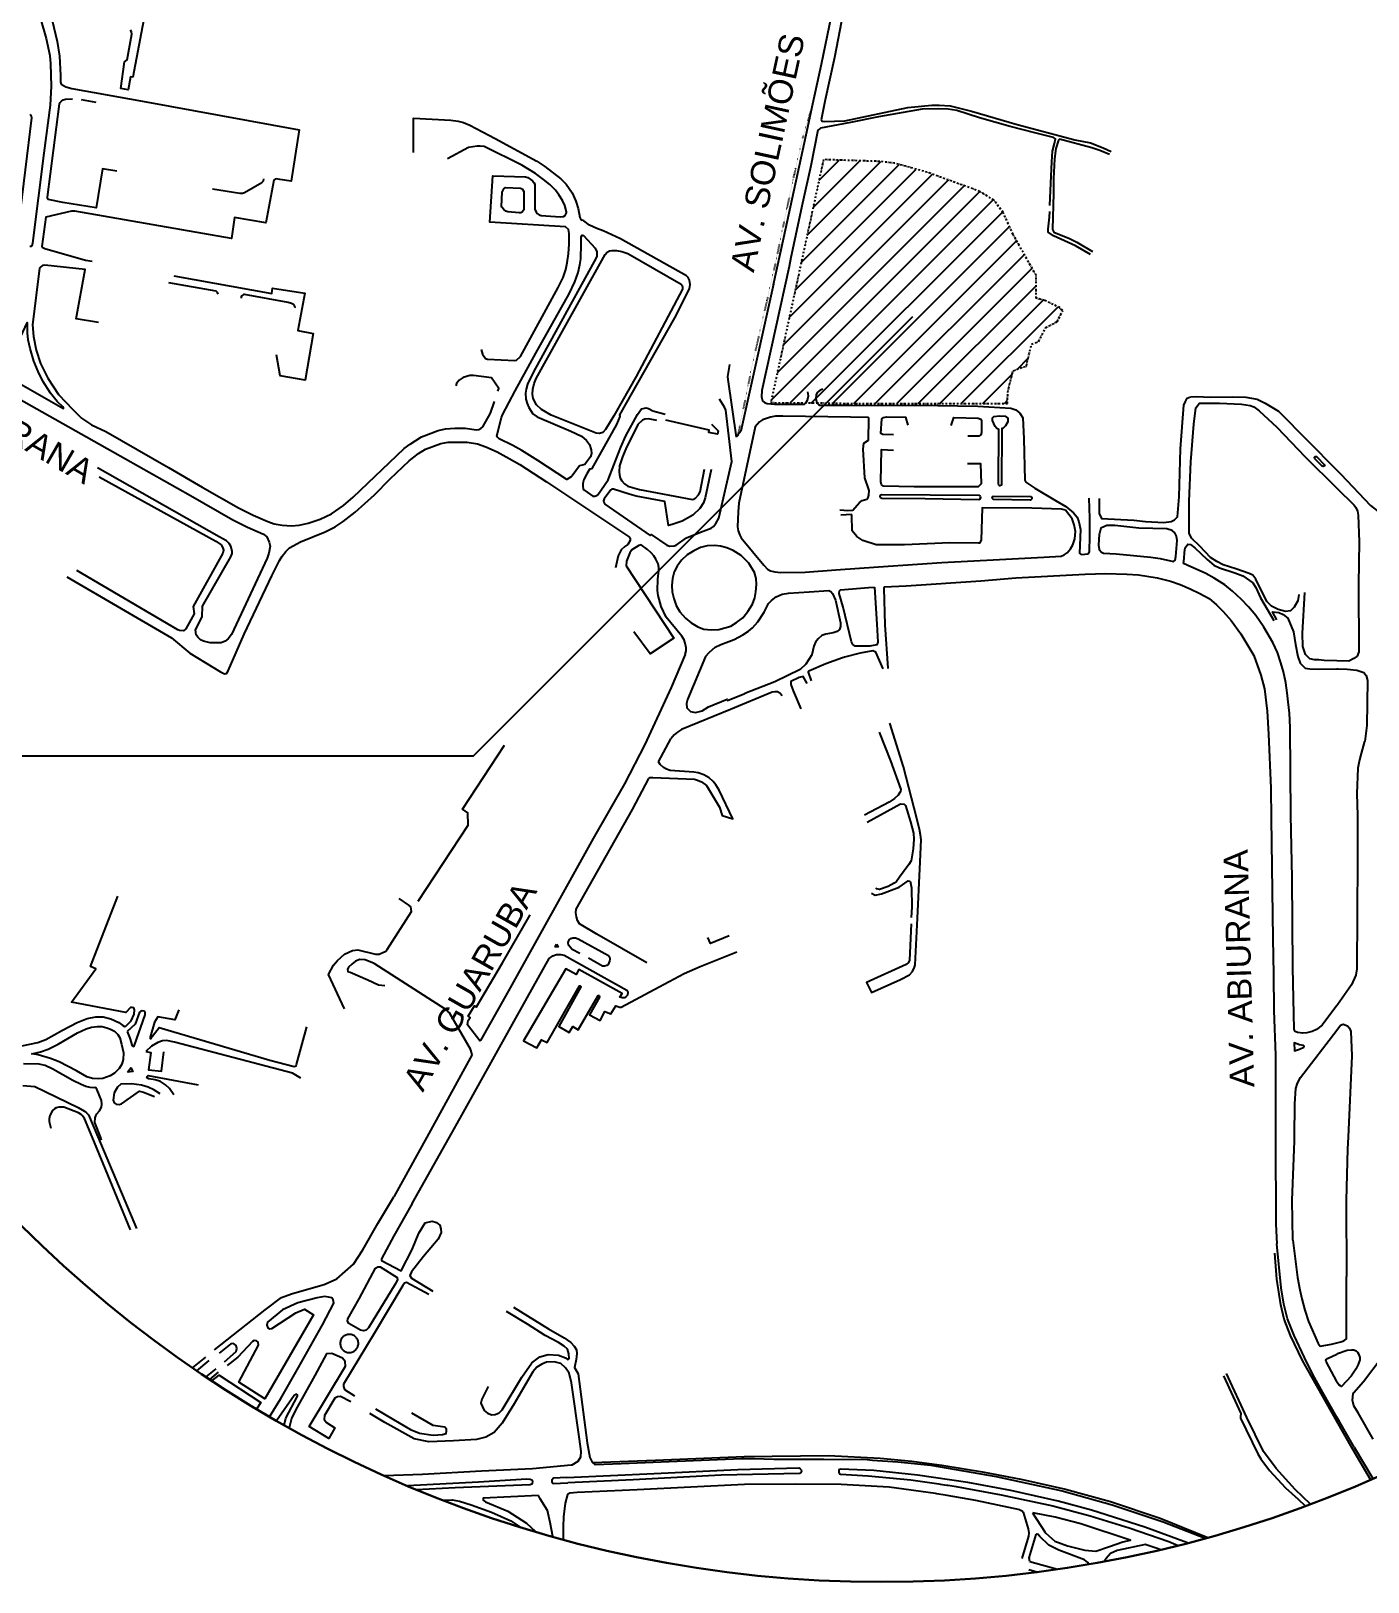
# Model space of a CAD drawing. Header units: inches. Extents: x 1286 to 7442, y -84 to 3420.
# Drawn here: x 5743 to 6841, y 1420 to 2695 of the extents above; entities that cross this region are included whole.
import ezdxf

# ---------------------------------------------------------------- set-up
doc = ezdxf.new("R2010")
doc.units = ezdxf.units.IN
doc.header["$LTSCALE"] = 3
doc.header["$MEASUREMENT"] = 0
doc.linetypes.add('DASHDOT', pattern=[1, 0.5, -0.25, 0, -0.25])
doc.linetypes.add('DOT', pattern=[0.25, 0, -0.25])
for name, color, linetype in [('ARQ_HATCH', 8, 'Continuous'), ('ARQ_INDICAÇÃO', 133, 'Continuous'), ('ARQ_LIMITE', 6, 'DASHDOT'), ('ARQ_TEXTO', 133, 'Continuous')]:
    doc.layers.add(name, color=color, linetype=linetype)
doc.styles.add('1-500', font='arial.ttf', dxfattribs={"height": 1})

msp = doc.modelspace()

# ---------------------------------------------------------------- hatches: boundary and pattern name
at = {"layer": 'ARQ_HATCH'}
h = msp.add_hatch(dxfattribs=at)
h.set_pattern_fill('ANSI31', color=3, scale=100)
h.paths.add_polyline_path([(6565.017, 2437.232), (6570.874, 2439.431), (6576.502, 2450.798), (6586.213, 2455.853), (6590.704, 2464.992), (6588.021, 2466.465), (6588.441, 2467.237), (6575.563, 2473.26), (6568.844, 2474.982), (6568.74, 2493.855), (6549.795, 2527.519), (6541.762, 2545.546), (6534.013, 2555.694), (6522.533, 2562.78), (6499.656, 2571.147), (6476.594, 2579.449), (6452.407, 2586), (6440.331, 2587.43), (6394.087, 2588.947), (6350.8, 2389.204), (6388.565, 2389.071), (6419.898, 2388.408), (6545.334, 2388.43), (6545.444, 2397.66), (6549.847, 2415.323), (6560.764, 2419.316)])

# ---------------------------------------------------------------- linework, layer by layer
at = {"color": 8, "linetype": 'Continuous'}
for p, q in [((5784.103, 2638.401), (5796.279, 2636.113)), ((6390.532, 2387.251), (6416.612, 2387.171)), ((6768.078, 2382.273), (6815.866, 2333.843)), ((5897.527, 2278.977), (5797.627, 2335.516)), ((5798.907, 2328.348), (5894.695, 2275.297)), ((6605.79, 2264.449), (6611.71, 2264.881)), ((5772.331, 2245.916), (5858.343, 2196.001)), ((5863.415, 2202.497), (5780.475, 2251.148)), ((6297.127, 2180.473), (6282.265, 2145.23)), ((6411.263, 2179.919), (6410.866, 2179.835)), ((6411.263, 2179.919), (6410.866, 2179.835)), ((6258.377, 2094.062), (6268.713, 2112.894)), ((6105.337, 1853.55), (6068.028, 1785.674)), ((5824.662, 1709.425), (5793.211, 1785.686)), ((5797.758, 1785.686), (5829.51, 1710.513)), ((5800.887, 1783.153), (5799.938, 1785.686)), ((6068.028, 1785.674), (6040.969, 1736.446)), ((6056.201, 1730.91), (6086.728, 1785.673)), ((6830.228, 1530.899), (6845.374, 1504.931)), ((6206.362, 1516.405), (6227.93, 1517.419)), ((6495.633, 1490.995), (6487.125, 1492.427)), ((6488.873, 1500.532), (6489.97, 1500.373)), ((6489.97, 1500.373), (6495.301, 1499.602)), ((6495.355, 1499.594), (6496.504, 1499.428)), ((6160.024, 1491.159), (6114.541, 1488.898)), ((6565.833, 1476.803), (6565.801, 1476.809)), ((6565.801, 1476.809), (6576.02, 1461.211)), ((6569.484, 1428.131), (6562.665, 1430.057))]:
    msp.add_line(p, q, dxfattribs=at)
at = {"color": 8, "linetype": 'DOT'}
msp.add_line((6322.947, 2361.395), (6322.243, 2360.703), dxfattribs=at)
at = {"color": 8, "linetype": 'Continuous'}
for points in [[(6385.416, 2634.855), (6392.443, 2667.483), (6407.323, 2739.115), (6420.491, 2797.579), (6426.427, 2821.771), (6430.617, 2835.481), (6432.596, 2840.379)], [(6441.124, 2836.987), (6437.702, 2829.214), (6432.807, 2814.417), (6428.665, 2796.008), (6422.479, 2768.64), (6415.144, 2737.224), (6410.102, 2709.802), (6403.083, 2672.891), (6395.531, 2638.123), (6392.139, 2621.627)], [(5721.353, 2774.932), (5743.767, 2726.673), (5745.911, 2721.057), (5755.383, 2688.593), (5758.279, 2674.401), (5758.967, 2667.617), (5759.319, 2649.217), (5758.503, 2633.681), (5753.527, 2594.241), (5744.199, 2520.145), (5743.431, 2517.761), (5742.935, 2517.441), (5741.799, 2517.473)], [(5841.399, 2734.977), (5826.487, 2656.657), (5824.551, 2656.849), (5822.727, 2646.241), (5816.775, 2647.345), (5819.719, 2669.185), (5822.007, 2670.961), (5825.687, 2692.081), (5825.383, 2693.937), (5824.679, 2695.425)], [(5760.183, 2703.137), (5764.294, 2685.953), (5766.278, 2673.841), (5767.094, 2658.065), (5767.062, 2652.465), (5767.686, 2651.025), (5771.574, 2648.785), (5776.31, 2647.409), (5834.598, 2637.105), (5963.366, 2613.553), (5956.614, 2571.249), (5947.318, 2572.721), (5944.502, 2573.121), (5943.43, 2572.785), (5942.342, 2571.921), (5935.798, 2536.849), (5910.166, 2541.233), (5907.59, 2524.097), (5778.918, 2546.465), (5776.15, 2546.529), (5754.95, 2541.505), (5751.782, 2517.521), (5752.118, 2516.945), (5754.23, 2515.825), (5787.686, 2506.401), (5793.206, 2505.537)], [(5813.463, 2579.457), (5801.671, 2581.297), (5796.343, 2549.281), (5768.983, 2553.793), (5757.111, 2556.209), (5756.487, 2557.009), (5756.311, 2558.161), (5766.391, 2634.737), (5766.967, 2635.953), (5767.959, 2637.057), (5769.367, 2637.985), (5771.255, 2638.561), (5776.98, 2639.009)], [(5733.127, 2537.857), (5743.527, 2623.265), (5743.383, 2624.241), (5742.151, 2626.065)], [(6352.964, 2486.179), (6361.371, 2524.924), (6379.899, 2609.243), (6385.416, 2634.855)], [(6580.121, 2551.106), (6580.811, 2569.547), (6581.579, 2587.147), (6582.235, 2595.771), (6583.931, 2602.283), (6584.635, 2605.979), (6583.035, 2607.131), (6567.835, 2611.019), (6547.387, 2616.251), (6522.283, 2623.323), (6503.579, 2629.339), (6496.379, 2630.267), (6488.443, 2630.747), (6475.227, 2630.331), (6439.147, 2624.107), (6416.315, 2619.435), (6391.659, 2614.907), (6390.939, 2614.235)], [(6392.139, 2621.627), (6392.651, 2620.459), (6394.571, 2620.267), (6411.611, 2620.875), (6463.259, 2631.675), (6483.147, 2633.755), (6489.067, 2633.803), (6498.059, 2633.131), (6515.595, 2628.779), (6553.211, 2617.739), (6600.523, 2605.323), (6613.403, 2602.619), (6623.867, 2598.667), (6630.54, 2595.663)], [(6057.052, 2594.744), (6057.159, 2622.929), (6087.799, 2621.265), (6093.847, 2620.449), (6098.247, 2619.361), (6103.543, 2617.345), (6124.343, 2606.289), (6158.471, 2587.585), (6165.191, 2583.329), (6178.183, 2573.089), (6182.503, 2568.641), (6187.447, 2561.569), (6190.455, 2554.721), (6192.519, 2548.897), (6193.799, 2541.473), (6194.599, 2539.633), (6195.911, 2539.041)], [(6390.939, 2614.235), (6389.339, 2613.051), (6383.563, 2583.771), (6376.891, 2553.035), (6367.371, 2508.444), (6365.78, 2501.027)], [(6629.003, 2593.035), (6621.067, 2596.475), (6614.507, 2598.731), (6588.011, 2605.707), (6587.051, 2604.923), (6584.955, 2598.027), (6583.803, 2589.563), (6582.971, 2573.131), (6583.019, 2561.355), (6582.283, 2531.403), (6583.291, 2529.371), (6596.155, 2524.091), (6602.299, 2521.211), (6615.003, 2513.291)], [(6112.807, 2432.929), (6113.767, 2428.945), (6116.327, 2425.425), (6117.863, 2424.865), (6140.503, 2423.713), (6141.847, 2424.065), (6145.063, 2427.137), (6176.087, 2483.777), (6180.087, 2492.177), (6182.311, 2498.513), (6183.527, 2504.113), (6184.599, 2511.441), (6185.207, 2519.457), (6185.015, 2528.081), (6184.455, 2531.569), (6182.087, 2533.585), (6119.943, 2537.617), (6122.455, 2575.697), (6149.127, 2574.833), (6151.127, 2574.193), (6154.935, 2571.537), (6156.135, 2570.257), (6156.759, 2568.785), (6156.807, 2548.273), (6157.879, 2545.681), (6158.871, 2544.561), (6160.439, 2543.505), (6162.167, 2543.137), (6177.575, 2541.889), (6180.487, 2542.225), (6181.847, 2542.913), (6182.887, 2545.089), (6182.903, 2546.097), (6181.399, 2551.217), (6179.703, 2555.281), (6176.519, 2560.113), (6173.735, 2563.921), (6169.191, 2568.625), (6164.103, 2572.705), (6157.431, 2577.441), (6146.215, 2584.369), (6115.351, 2599.777), (6112.071, 2600.129), (6109.447, 2599.985), (6102.391, 2598.785), (6085.003, 2589.691)], [(5891.991, 2565.009), (5914.583, 2561.361), (5916.535, 2561.409), (5918.343, 2561.825), (5932.455, 2570.033), (5933.799, 2571.425), (5934.263, 2573.121)], [(6129.572, 2550.442), (6130.054, 2562.264), (6131.382, 2564.808), (6132.694, 2566.136), (6145.11, 2565.544), (6146.438, 2564.84), (6147.766, 2562.616), (6147.974, 2560.68), (6147.958, 2547.784), (6146.518, 2545.752), (6145.382, 2545.144), (6143.926, 2545.112), (6134.806, 2546.024), (6133.062, 2546.696), (6131.526, 2547.816), (6129.654, 2549.928), (6129.572, 2550.442)], [(6202.135, 2334.849), (6203.879, 2335.185), (6224.263, 2371.361), (6227.063, 2377.937), (6226.663, 2379.313), (6271.975, 2458.785), (6283.911, 2482.721), (6284.471, 2486.433), (6283.895, 2489.985), (6282.871, 2492.161), (6281.431, 2493.441), (6227.367, 2523.921), (6213.095, 2530.497), (6207.879, 2532.353), (6201.751, 2535.105), (6197.063, 2538.561), (6195.911, 2539.041)], [(6613.483, 2510.923), (6601.195, 2518.187), (6583.179, 2526.411), (6578.699, 2529.371), (6578.587, 2531.659), (6579.771, 2541.771), (6579.942, 2546.327)], [(6197.911, 2338.449), (6193.559, 2337.345), (6187.655, 2329.137), (6186.663, 2328.129), (6183.044, 2326.051), (6159.396, 2341.715), (6146.324, 2349.859), (6138.852, 2354.019), (6127.476, 2359.523), (6126.135, 2360.929), (6125.735, 2362.001), (6129.543, 2377.025), (6130.375, 2379.249), (6140.695, 2398.945), (6157.671, 2429.969), (6185.159, 2478.721), (6189.703, 2488.561), (6192.359, 2496.097), (6193.991, 2502.353), (6194.743, 2507.505), (6195.079, 2519.809), (6194.839, 2525.425)], [(6194.839, 2525.425), (6195.719, 2526.785), (6196.999, 2526.545), (6206.343, 2516.241), (6207.831, 2513.265), (6207.879, 2509.681), (6207.287, 2508.161), (6155.671, 2414.497), (6150.887, 2404.401), (6149.639, 2400.417), (6149.303, 2396.961), (6149.479, 2391.969), (6150.567, 2388.609), (6151.911, 2385.105), (6155.143, 2380.017), (6158.887, 2377.473), (6186.583, 2365.761), (6195.271, 2361.649), (6199.463, 2358.177), (6201.719, 2354.785), (6203.271, 2350.401), (6203.415, 2347.345), (6202.503, 2344.737), (6200.179, 2341.261), (6197.911, 2338.449)], [(6158.103, 2409.009), (6214.727, 2510.881), (6216.231, 2512.993), (6218.167, 2513.937), (6220.455, 2514.273), (6224.087, 2514.209), (6228.503, 2513.473), (6233.383, 2511.665), (6277.143, 2486.497), (6277.879, 2485.521), (6278.231, 2483.985), (6278.135, 2482.593), (6240.167, 2410.705), (6221.719, 2378.321), (6214.951, 2367.025), (6212.855, 2364.593), (6210.135, 2363.841), (6207.303, 2364.241), (6170.343, 2378.817), (6162.359, 2383.553), (6158.183, 2387.473), (6155.431, 2392.641), (6154.903, 2396.097), (6155.239, 2400.321), (6156.359, 2405.025), (6158.103, 2409.009)], [(5798.471, 2455.089), (5780.087, 2458.017), (5787.287, 2498.609), (5754.279, 2502.305), (5752.439, 2501.793), (5750.887, 2500.913), (5749.831, 2499.857), (5744.103, 2453.185), (5744.935, 2443.441), (5747.207, 2432.257), (5750.807, 2421.409), (5756.583, 2409.345), (5765.527, 2395.841), (5777.127, 2383.489), (5781.636, 2379.123), (5784.468, 2376.499), (5792.484, 2370.995), (5804.292, 2365.491), (5855.86, 2336.003), (5883.412, 2319.747), (5913.38, 2302.723), (5925.46, 2296.643), (5937.428, 2291.411), (5942.724, 2289.667), (5949.172, 2288.387), (5957.044, 2287.987), (5963.124, 2288.547), (5970.692, 2290.035), (5980.404, 2293.347), (5989.668, 2297.811), (5999.556, 2304.803), (6007.588, 2311.507), (6049.492, 2351.395), (6054.372, 2355.075), (6063.764, 2361.043), (6077.444, 2366.419), (6083.556, 2367.699), (6091.204, 2368.339), (6099.716, 2368.275), (6108.948, 2366.883), (6110.967, 2367.105), (6112.887, 2368.225), (6114.023, 2369.361), (6120.343, 2380.657), (6123.707, 2390.177)], [(6365.78, 2501.027), (6343.348, 2399.187), (6342.996, 2393.891), (6343.956, 2390.723), (6345.508, 2389.443), (6347.716, 2388.547), (6353.94, 2387.923), (6378.404, 2387.891)], [(5896.551, 2478.481), (5896.023, 2479.825), (5894.919, 2480.705), (5856.239, 2487.619)], [(5860.299, 2493.448), (5940.775, 2478.977), (5941.438, 2483.363), (5967.895, 2479.073), (5962.064, 2448.618), (5974.647, 2446.129), (5968.039, 2407.809), (5947.687, 2411.297), (5944.519, 2428.609)], [(6352.963, 2486.492), (6326.134, 2365.642), (6323.689, 2362.674)], [(5959.699, 2467.009), (5959.831, 2467.793), (5959.479, 2468.673), (5958.695, 2469.921), (5956.935, 2470.753), (5954.247, 2471.473), (5918.327, 2478.193), (5917.399, 2477.969), (5916.183, 2477.009), (5915.623, 2476.065), (5915.543, 2475.105)], [(5769.124, 2384.675), (5769.463, 2384.497), (5769.607, 2384.977), (5769.111, 2385.761), (5764.359, 2390.033), (5758.775, 2396.977), (5752.599, 2406.849), (5748.775, 2414.785), (5745.191, 2423.265), (5742.119, 2433.745), (5740.679, 2440.801), (5739.975, 2446.577), (5740.103, 2454.849), (5739.767, 2455.137), (5739.399, 2454.881), (5734.167, 2443.441), (5729.218, 2436.274), (5723.583, 2431.411), (5715.495, 2427.137), (5705.943, 2423.713), (5704.711, 2422.449), (5704.743, 2421.793), (5705.556, 2420.963), (5769.124, 2384.675)], [(6126.519, 2398.609), (6127.271, 2400.945), (6121.143, 2409.633), (6106.615, 2411.505), (6103.367, 2411.393), (6097.991, 2409.857), (6094.599, 2407.665), (6092.615, 2404.881), (6092.007, 2402.993)], [(6316.775, 2420.561), (6315.271, 2410.625), (6315.367, 2408.145), (6322.243, 2360.703)], [(5721.908, 2398.771), (5809.748, 2349.011), (5873.812, 2312.835), (5908.756, 2292.963), (5920.644, 2286.899), (5933.876, 2280.979), (5936.567, 2278.849), (5938.663, 2274.465), (5939.335, 2271.281), (5938.311, 2265.569), (5936.935, 2261.441), (5907.735, 2198.577), (5904.983, 2195.009), (5902.471, 2193.201), (5899.223, 2191.793), (5889.991, 2191.921), (5884.503, 2193.105), (5882.247, 2194.321), (5879.847, 2196.449), (5878.583, 2198.289), (5878.023, 2202.401), (5883.415, 2213.217), (5883.911, 2221.825), (5907.079, 2262.609), (5908.135, 2265.329), (5908.247, 2266.993), (5907.767, 2269.361), (5907.095, 2271.313), (5905.847, 2273.537), (5903.479, 2275.665), (5897.527, 2278.977)], [(6378.404, 2387.891), (6379.579, 2389.163), (6380.875, 2391.163), (6381.627, 2394.939), (6381.147, 2398.011)], [(6393.419, 2400.299), (6391.259, 2399.403), (6388.923, 2397.659), (6388.107, 2395.499), (6387.739, 2392.619), (6388.411, 2390.107), (6390.532, 2387.251)], [(6202.135, 2334.849), (6199.623, 2330.801), (6197.207, 2326.065), (6196.311, 2322.753), (6196.247, 2320.673), (6196.487, 2318.497), (6197.22, 2317.459), (6204.468, 2312.451), (6206.119, 2312.353), (6207.735, 2312.769), (6208.599, 2313.345), (6217.191, 2325.857), (6221.799, 2337.745), (6227.602, 2352.595), (6231.735, 2361.921), (6241.207, 2379.393), (6244.647, 2384.033), (6248.247, 2384.833), (6250.247, 2384.529), (6253.719, 2382.353), (6264.055, 2379.841)], [(6301.863, 2334.257), (6296.935, 2311.089), (6295.607, 2306.737), (6292.471, 2302.113), (6286.839, 2296.849), (6277.959, 2291.905), (6269.623, 2289.041), (6266.695, 2288.225), (6263.735, 2307.969), (6240.151, 2312.481), (6234.407, 2313.889), (6221.607, 2318.097), (6220.199, 2318.017), (6219.431, 2317.585), (6213.895, 2310.129), (6213.319, 2308.577), (6213.479, 2307.329), (6214.276, 2305.731), (6251.732, 2279.971), (6252.468, 2280.883), (6265.412, 2272.195), (6267.844, 2271.219), (6271.476, 2271.443), (6272.9, 2272.115), (6281.508, 2277.987), (6293.076, 2282.835), (6301.652, 2285.955), (6303.732, 2287.507), (6305.716, 2289.827), (6308.004, 2294.387), (6318.644, 2340.787), (6313.735, 2382.897), (6312.679, 2385.505), (6308.695, 2392.161)], [(6416.317, 2387.172), (6488.027, 2386.875), (6520.987, 2386.251), (6548.091, 2384.747), (6552.107, 2383.227), (6555.307, 2380.571), (6557.787, 2376.859), (6558.811, 2359.355), (6559.643, 2325.595), (6560.379, 2323.755), (6567.614, 2318.993), (6584.59, 2308.897), (6593.326, 2303.825), (6599.614, 2298.625), (6602.382, 2295.073), (6603.838, 2291.185), (6605.214, 2285.041), (6604.526, 2265.553), (6605.79, 2264.449)], [(6620.462, 2310.481), (6620.526, 2298.097), (6622.51, 2293.953), (6648.972, 2292.647), (6658.57, 2291.63), (6673.63, 2290.705), (6679.662, 2291.601), (6682.542, 2292.929), (6684.846, 2295.425), (6686.35, 2311.809), (6687.502, 2351.377), (6690.222, 2387.057), (6691.438, 2390.273), (6692.942, 2392.785), (6695.664, 2394.014)], [(6784.526, 2231.441), (6783.87, 2226.337), (6780.958, 2221.121), (6777.918, 2218.225), (6773.694, 2217.617), (6767.63, 2219.153), (6762.286, 2221.953), (6758.27, 2225.665), (6749.198, 2244.161), (6746.814, 2247.425), (6743.918, 2248.913), (6732.766, 2252.545), (6722.606, 2255.825), (6717.23, 2258.593), (6712.046, 2261.809), (6703.214, 2271.361), (6696.51, 2277.953), (6694.638, 2281.905), (6694.638, 2282.545), (6694.43, 2308.225), (6695.87, 2340.689), (6698.414, 2371.553), (6700.142, 2385.057), (6702.738, 2388.404)], [(6695.831, 2394.054), (6700.174, 2394.289), (6712.462, 2393.665), (6730.398, 2393.921), (6741.006, 2393.841), (6750.334, 2392.049), (6756.958, 2388.881), (6768.078, 2382.273)], [(6702.738, 2388.404), (6703.07, 2388.833), (6719.486, 2388.849), (6737.518, 2387.937), (6744.782, 2386.881), (6747.55, 2385.649), (6751.966, 2382.577), (6766.67, 2368.993), (6789.758, 2344.769), (6815.865, 2318.993)], [(6257.239, 2374.529), (6250.407, 2375.905), (6247.239, 2375.745), (6245.319, 2374.801), (6241.459, 2371.182), (6231.571, 2351.147), (6228.807, 2344.673), (6226.471, 2337.153), (6226.103, 2332.449), (6226.327, 2329.953), (6227.079, 2327.249), (6228.247, 2325.041), (6230.439, 2322.561), (6233.335, 2320.529), (6242.871, 2317.921), (6286.455, 2309.569), (6287.783, 2309.873), (6288.935, 2310.769), (6291.367, 2313.553), (6292.743, 2315.889), (6296.295, 2334.641)], [(6302.023, 2371.521), (6307.655, 2366.081), (6307.031, 2363.265), (6299.783, 2364.737), (6300.199, 2366.689), (6264.599, 2374.721)], [(6416.18, 2377.155), (6360.692, 2378.195), (6354.772, 2378.003), (6350.644, 2377.283), (6343.828, 2374.995), (6341.524, 2373.379), (6337.812, 2369.347), (6324.388, 2306.675), (6324.02, 2299.443), (6323.345, 2287.266), (6323.857, 2283.97), (6325.201, 2280.306), (6326.529, 2278.082), (6344.961, 2255.73), (6348.097, 2252.45), (6350.529, 2251.058), (6354.017, 2250.178), (6358.993, 2249.73), (6379.057, 2249.778), (6404.337, 2251.794)], [(6407.403, 2301.019), (6414.011, 2300.443), (6418.267, 2300.923), (6423.771, 2307.195), (6425.755, 2308.683), (6429.803, 2309.963), (6430.683, 2311.291), (6431.291, 2313.131), (6431.643, 2316.971), (6428.171, 2327.435), (6426.667, 2350.923), (6427.323, 2355.771), (6431.163, 2358.491), (6431.339, 2376.155), (6430.747, 2376.907), (6416.18, 2377.155)], [(6451.563, 2362.651), (6442.827, 2362.939), (6441.291, 2363.947), (6441.931, 2375.771), (6443.515, 2377.035), (6446.075, 2377.451), (6461.499, 2377.179), (6463.262, 2370.789)], [(6498.882, 2370.32), (6501.115, 2377.035), (6521.291, 2376.315), (6523.435, 2375.659), (6523.899, 2374.203), (6523.979, 2364.651), (6523.307, 2362.715), (6521.739, 2361.691), (6512.727, 2361.554)], [(6535.179, 2369.627), (6532.891, 2374.427), (6532.827, 2376.811), (6534.027, 2377.803), (6538.603, 2378.283), (6543.323, 2378.011), (6545.435, 2376.331), (6545.595, 2373.483), (6543.755, 2370.283), (6541.403, 2368.091), (6540.555, 2367.899), (6540.267, 2321.451), (6539.019, 2320.923), (6538.235, 2321.307), (6537.835, 2322.523), (6538.107, 2367.131), (6536.619, 2367.931), (6535.179, 2369.627)], [(6323.69, 2362.361), (6323.533, 2362.17), (6323.288, 2361.873), (6322.947, 2361.395)], [(5858.343, 2196.001), (5873.511, 2183.249), (5898.487, 2167.985), (5901.879, 2166.305), (5903.655, 2166.705), (5904.919, 2168.817), (5918.071, 2199.057), (5940.903, 2247.009), (5947.031, 2259.505), (5949.271, 2263.105), (5952.199, 2266.849), (5955.303, 2269.777), (5964.356, 2274.931), (5984.692, 2283.123), (5992.916, 2287.011), (5999.268, 2291.411), (6009.38, 2299.155), (6025.108, 2313.395), (6038.068, 2326.563), (6053.572, 2341.347), (6061.236, 2347.427), (6067.156, 2350.947), (6079.556, 2355.747), (6085.54, 2356.643), (6092.292, 2356.819), (6101.396, 2356.627), (6109.828, 2355.267), (6116.628, 2352.787), (6125.844, 2348.755), (6135.86, 2343.363), (6144.5, 2338.371), (6166.436, 2324.099), (6234.564, 2278.627), (6235.239, 2277.761), (6235.335, 2275.937), (6233.223, 2272.609), (6230.823, 2270.993), (6227.799, 2268.129), (6225.431, 2263.185), (6223.063, 2253.537)], [(6512.427, 2339.291), (6523.019, 2339.115), (6523.611, 2322.491), (6521.211, 2320.011), (6468.699, 2319.963), (6443.515, 2320.555), (6441.627, 2321.595), (6441.195, 2324.059), (6441.835, 2350.571), (6451.627, 2350.203)], [(6797.851, 2343.093), (6797.595, 2344.341), (6798.011, 2344.981), (6799.211, 2344.869), (6805.899, 2337.909), (6805.723, 2337.237), (6804.779, 2336.837), (6803.851, 2337.077), (6797.851, 2343.093)], [(6815.866, 2333.843), (6819.262, 2330.401), (6843.614, 2304.545), (6849.933, 2299.697)], [(6441.979, 2310.331), (6440.971, 2310.843), (6440.715, 2312.315), (6441.067, 2313.355), (6441.611, 2313.659), (6521.803, 2313.131), (6522.747, 2312.251), (6523.067, 2311.099), (6522.283, 2309.499), (6521.659, 2309.339), (6477.595, 2310.283), (6441.979, 2310.331)], [(6533.403, 2309.627), (6532.763, 2310.779), (6533.099, 2312.203), (6533.419, 2312.395), (6564.171, 2312.187), (6565.211, 2311.307), (6565.275, 2310.267), (6564.715, 2309.531), (6563.915, 2309.195), (6533.403, 2309.627)], [(6611.71, 2264.881), (6612.558, 2266.785), (6612.974, 2279.345), (6612.942, 2294.305), (6612.478, 2310.833)], [(6815.865, 2318.993), (6830.046, 2304.993), (6831.454, 2302.961), (6832.798, 2299.905), (6833.454, 2296.689), (6834.158, 2274.737), (6833.63, 2240.145), (6833.95, 2184.401), (6832.557, 2180.832)], [(6592.901, 2300.826), (6589.723, 2301.531), (6565.131, 2302.363), (6524.38, 2302.689), (6523.499, 2276.235), (6522.219, 2273.771), (6521.323, 2273.675), (6497.963, 2274.027), (6460.651, 2272.411), (6437.275, 2272.363), (6426.379, 2275.819), (6421.435, 2279.243), (6417.595, 2283.963), (6417.483, 2296.411), (6417.179, 2297.195), (6408.379, 2296.859)], [(6589.326, 2263.089), (6591.822, 2264.241), (6594.318, 2265.889), (6597.054, 2268.929), (6599.022, 2272.385), (6600.67, 2277.281), (6601.182, 2283.361), (6599.982, 2288.881), (6598.27, 2293.617), (6592.901, 2300.826)], [(6681.566, 2258.753), (6683.054, 2259.841), (6683.534, 2262.849), (6684.715, 2275.795), (6684.254, 2279.361), (6682.798, 2282.129), (6680.478, 2284.257), (6676.302, 2285.569), (6653.193, 2286.101), (6633.47, 2288.353), (6626.974, 2288.129), (6621.95, 2285.937), (6620.763, 2281.706), (6620.528, 2280.982), (6619.998, 2272.129), (6620.718, 2268.449), (6622.542, 2266.385), (6624.286, 2265.617)], [(5894.695, 2275.297), (5899.111, 2272.321), (5900.647, 2269.937), (5901.031, 2267.953), (5900.423, 2265.633), (5876.119, 2221.649), (5877.015, 2215.569), (5870.215, 2203.201), (5868.055, 2201.681), (5864.935, 2201.857), (5863.415, 2202.497)], [(6280.324, 2182.12), (6281.108, 2185.203), (6281.156, 2187.635), (6280.372, 2191.507), (6279.476, 2194.355), (6277.748, 2197.251), (6264.932, 2213.011), (6260.724, 2221.571), (6258.244, 2230.803), (6257.748, 2234.931), (6258.084, 2244.083), (6258.9, 2251.187), (6258.804, 2253.731), (6258.196, 2256.611), (6256.388, 2260.483), (6254.58, 2263.299), (6252.34, 2265.843), (6249.364, 2268.515), (6244.308, 2272.419), (6242.327, 2271.777), (6236.647, 2268.273), (6234.871, 2265.857), (6232.311, 2258.817), (6232.039, 2255.025), (6271.015, 2195.681), (6251.607, 2182.801), (6238.295, 2200.721)], [(6338.858, 2244.646), (6337.316, 2249.587), (6332.74, 2257.347), (6326.472, 2263.464), (6319.857, 2267.647), (6314.58, 2269.795), (6309.492, 2271.283), (6304.852, 2271.859), (6298.58, 2271.491), (6292.916, 2270.051), (6287.492, 2267.539), (6282.132, 2264.115), (6277.492, 2259.811), (6273.812, 2254.835), (6271.444, 2250.051), (6270.052, 2244.675), (6269.54, 2238.947), (6269.732, 2233.699), (6270.964, 2228.147), (6273.14, 2222.483), (6276.132, 2217.363), (6280.724, 2212.035), (6285.316, 2208.115), (6290.948, 2204.835), (6295.876, 2203.139), (6301.796, 2202.387), (6307.956, 2202.787), (6317.891, 2205.6), (6322.677, 2208.402), (6327.845, 2212.434), (6331.988, 2217.443), (6335.732, 2223.459), (6337.684, 2228.883), (6338.516, 2233.779), (6339.028, 2239.667), (6338.858, 2244.646)], [(6689.918, 2256.881), (6690.334, 2261.121), (6690.67, 2265.921), (6691.39, 2269.841), (6693.374, 2272.881), (6695.598, 2272.625), (6699.214, 2269.857), (6709.438, 2260.177), (6714.878, 2255.649), (6719.55, 2253.441), (6732.19, 2249.281), (6738.654, 2246.753), (6746.75, 2241.169), (6749.342, 2237.377), (6753.15, 2228.865), (6764.19, 2210.081)], [(6404.337, 2251.794), (6439.294, 2254.241), (6491.182, 2257.729), (6538.766, 2260.241), (6575.086, 2262.113), (6589.326, 2263.089)], [(6624.286, 2265.617), (6634.51, 2265.089), (6663.07, 2262.273), (6670.83, 2261.041), (6681.566, 2258.753)], [(6815.844, 1893.679), (6803.709, 1877.473), (6799.149, 1873.905), (6795.677, 1872.433), (6791.181, 1871.185), (6788.045, 1871.073), (6783.453, 1871.681), (6781.725, 1872.513), (6780.941, 1874.049), (6779.613, 1924.977), (6779.101, 1998.593), (6778.189, 2050.097), (6777.421, 2122.177), (6776.878, 2133.921), (6775.95, 2143.249), (6775.006, 2150.657), (6773.854, 2158.881), (6772.142, 2168.001), (6769.902, 2175.361), (6767.166, 2183.841), (6763.294, 2192.097), (6755.934, 2204.593), (6749.358, 2214.145), (6743.342, 2221.345), (6737.374, 2227.681), (6730.174, 2234.305), (6723.95, 2239.393), (6715.118, 2245.057), (6708.334, 2248.881), (6692.846, 2255.553), (6689.918, 2256.881)], [(6443.863, 2237.913), (6462.03, 2238.721), (6523.47, 2242.849), (6552.19, 2245.105), (6609.118, 2248.145), (6625.982, 2248.657), (6643.198, 2248.257), (6653.022, 2247.761), (6668.158, 2245.281), (6679.134, 2242.449), (6687.166, 2239.617), (6695.23, 2236.225), (6703.278, 2232.369), (6710.99, 2228.113), (6717.086, 2223.137), (6722.558, 2217.601), (6729.07, 2210.161), (6737.086, 2199.137), (6747.582, 2181.377), (6753.358, 2165.313), (6756.446, 2154.065), (6758.622, 2135.521), (6759.741, 2116.689), (6761.677, 2072.449), (6761.789, 2047.121), (6763.341, 1948.753), (6763.869, 1919.617), (6764.077, 1889.617), (6765.485, 1853.025), (6765.572, 1785.801)], [(6297.127, 2180.473), (6300.388, 2184.211), (6305.188, 2188.323), (6309.62, 2190.387), (6320.74, 2194.419), (6327.844, 2198.307), (6332.5, 2201.443), (6335.684, 2204.099), (6340.196, 2208.931), (6345.252, 2217.029), (6348.753, 2224.178), (6351.265, 2226.706), (6355.185, 2229.634), (6360.161, 2231.794), (6365.201, 2232.69), (6382.369, 2233.794)], [(6382.369, 2233.794), (6398.35, 2234.753), (6400.11, 2234.049), (6401.374, 2232.449), (6403.966, 2226.881), (6407.918, 2208.241), (6407.998, 2205.153), (6407.15, 2202.657), (6405.31, 2201.137), (6402.152, 2199.942), (6396.014, 2198.945), (6392.702, 2197.811), (6389.582, 2195.153), (6387.39, 2192.401), (6386.03, 2189.137), (6384.558, 2181.905), (6379.598, 2174.369), (6374.846, 2169.953), (6354.206, 2159.889), (6329.534, 2150.114)], [(6418.062, 2190.545), (6417.086, 2192.513), (6410.158, 2221.201), (6406.99, 2232.433), (6407.246, 2234.449), (6408.158, 2235.345), (6431.102, 2237.345), (6435.991, 2237.563)], [(6435.991, 2237.563), (6437.995, 2207.067), (6438.651, 2192.235), (6438.011, 2190.075), (6432.267, 2189.067), (6421.838, 2189.137), (6420.11, 2189.169), (6418.062, 2190.545)], [(6443.863, 2237.913), (6443.611, 2236.859), (6444.411, 2206.555), (6446.952, 2171.043), (6446.971, 2170.779)], [(6815.858, 2177.127), (6805.581, 2177.42), (6800.958, 2177.921), (6797.582, 2177.713), (6793.614, 2178.545), (6790.126, 2182.225), (6788.046, 2188.673), (6787.63, 2199.681), (6789.678, 2233.089)], [(6766.526, 2210.785), (6763.118, 2217.393), (6768.35, 2216.801), (6771.902, 2215.121), (6775.518, 2212.033), (6780.366, 2200.785), (6781.854, 2190.337), (6783.806, 2180.465), (6785.87, 2174.993), (6789.742, 2171.009), (6793.758, 2170.417), (6800.766, 2170.033), (6815.858, 2170.463)], [(6280.324, 2182.12), (6269.001, 2155.134), (6247.145, 2108.174), (6230.457, 2076.014), (6204.889, 2030.878), (6135.273, 1905.678), (6112.297, 1865.086)], [(6410.866, 2179.835), (6409.723, 2179.595), (6395.931, 2174.427), (6381.963, 2168.459), (6381.371, 2167.755), (6383.899, 2160.587)], [(6443.115, 2170.571), (6437.195, 2184.123), (6434.507, 2185.115), (6424.091, 2183.307), (6411.263, 2179.919)], [(6832.557, 2180.832), (6829.902, 2178.801), (6825.63, 2176.849), (6815.858, 2177.127)], [(6815.858, 2170.463), (6817.054, 2170.497), (6824.286, 2170.225), (6832.299, 2169.426)], [(6832.299, 2169.426), (6837.95, 2167.377), (6839.982, 2164.897), (6841.214, 2160.737), (6840.541, 2123.761), (6838.797, 2110.833), (6838.352, 2109.957), (6835.917, 2100.881), (6834.445, 2095.713), (6833.149, 2088.785), (6832.269, 2068.097), (6832.733, 2049.841)], [(6380.715, 2158.267), (6377.435, 2164.235), (6374.091, 2163.371), (6367.147, 2159.9), (6367.259, 2157.516), (6369.131, 2152.428), (6375.402, 2137.579)], [(6360.071, 2148.305), (6358.263, 2150.385), (6356.311, 2151.441), (6354.087, 2151.649), (6352.007, 2151.345), (6317.735, 2136.993), (6277.351, 2120.449), (6274.039, 2118.353), (6271.351, 2116.161), (6268.713, 2112.894)], [(6282.265, 2145.23), (6281.543, 2141.825), (6281.799, 2138.449), (6284.823, 2135.281), (6289.015, 2134.433), (6294.343, 2135.873), (6299.671, 2139.249), (6314.839, 2145.441), (6315.175, 2144.401), (6329.534, 2150.114)], [(6439.866, 2118.507), (6449.018, 2094.875), (6457.626, 2071.195), (6457.37, 2069.563), (6455.514, 2066.571), (6452.426, 2063.739), (6448.058, 2060.955), (6427.866, 2050.171)], [(6465.997, 1960.81), (6464.81, 1930.907), (6463.85, 1929.019), (6462.106, 1927.371), (6429.386, 1912.587), (6433.61, 1904.427), (6457.386, 1915.147), (6464.714, 1918.939), (6467.098, 1921.787), (6468.938, 1925.387), (6469.29, 1927.131), (6471.226, 1965.579), (6473.21, 2006.187), (6474.218, 2029.771), (6473.834, 2034.059), (6473.002, 2038.795), (6468.522, 2055.995), (6459.706, 2090.027), (6448.682, 2125.739)], [(6060.935, 1979.489), (6102.071, 2042.081), (6101.703, 2052.001), (6097.495, 2055.169), (6132.087, 2107.617)], [(6250.569, 2080.382), (6251.639, 2081.233), (6253.783, 2081.169), (6287.991, 2079.729), (6290.567, 2078.993), (6293.863, 2077.489), (6298.039, 2074.513), (6308.599, 2056.625), (6310.807, 2049.969), (6319.607, 2047.121), (6308.375, 2070.801), (6305.655, 2075.057), (6303.383, 2077.905), (6300.167, 2080.833), (6295.639, 2083.377), (6291.095, 2085.009), (6287.415, 2085.585), (6268.071, 2086.977), (6265.079, 2088.017), (6262.647, 2089.473), (6259.767, 2091.873), (6258.377, 2094.062)], [(6190.777, 1972.878), (6237.033, 2054.862), (6250.569, 2080.382)], [(6429.978, 2044.459), (6457.402, 2059.435), (6460.314, 2059.291), (6461.562, 2058.219), (6465.546, 2044.811), (6467.93, 2035.339), (6468.362, 2030.395), (6467.802, 2022.587), (6466.074, 2012.731), (6464.314, 2009.515), (6456.49, 1999.147)], [(6832.733, 2049.841), (6832.925, 2013.777), (6832.445, 1924.017), (6831.581, 1918.705), (6827.837, 1910.673), (6824.013, 1905.377), (6816.349, 1894.353), (6815.844, 1893.679)], [(6433.418, 1986.091), (6436.538, 1984.427), (6441.754, 1985.547), (6456.266, 1990.987), (6463.578, 1996.267), (6465.386, 1996.027)], [(6456.49, 1999.147), (6454.042, 1995.755), (6452.218, 1994.267), (6447.226, 1991.643), (6440.026, 1989.179), (6437.818, 1989.643), (6437.162, 1990.267)], [(6465.386, 1996.027), (6466.458, 1990.395), (6466.538, 1974.443), (6466.208, 1966.115)], [(5728.839, 1859.185), (5748.503, 1863.441), (5754.999, 1865.745), (5768.807, 1873.505), (5780.775, 1879.681), (5789.063, 1883.105), (5796.151, 1884.497), (5802.103, 1884.417), (5808.535, 1882.849), (5815.143, 1879.873), (5818.279, 1877.201), (5819.575, 1876.449), (5820.855, 1876.849), (5825.271, 1881.057), (5827.639, 1886.513), (5828.055, 1890.145), (5827.287, 1891.793), (5826.071, 1892.209), (5824.711, 1892.001), (5820.775, 1887.937), (5776.039, 1896.417), (5796.247, 1923.921), (5791.815, 1925.873), (5814.151, 1983.505)], [(6000.567, 1890.977), (5987.447, 1919.265), (5991.415, 1926.897), (5994.679, 1930.721), (6000.535, 1935.905), (6006.935, 1938.961), (6011.335, 1939.457), (6025.911, 1936.017), (6028.935, 1935.937), (6034.359, 1938.353), (6035.607, 1939.793), (6055.447, 1971.105), (6055.031, 1974.721), (6053.271, 1976.321), (6045.271, 1981.729)], [(6112.297, 1865.086), (6111.634, 1864.697), (6101.684, 1877.957), (6101.847, 1879.745), (6102.199, 1881.393), (6103.639, 1883.777), (6102.007, 1884.849), (6107.415, 1893.425), (6108.79, 1892.488), (6108.846, 1892.575), (6108.922, 1892.52), (6130.263, 1928.801), (6146.839, 1957.281), (6152.983, 1968.225)], [(6248.967, 1928.913), (6207.959, 1952.241), (6193.511, 1960.961), (6191.895, 1963.681), (6191.063, 1966.721), (6190.615, 1969.889), (6190.777, 1972.878)], [(6316.647, 1951.073), (6301.255, 1944.657), (6298.903, 1949.649)], [(6168.537, 1932.51), (6171.767, 1934.513), (6174.615, 1935.553), (6178.295, 1935.649), (6180.935, 1935.121), (6232.423, 1906.305), (6233.367, 1904.609), (6233.047, 1902.353), (6231.975, 1901.201), (6230.439, 1900.161), (6228.519, 1900.017), (6226.711, 1900.673), (6228.679, 1903.745), (6192.935, 1923.297), (6190.967, 1919.297), (6182.279, 1923.905), (6147.639, 1864.849), (6158.455, 1859.089), (6162.343, 1865.617), (6166.983, 1863.329), (6193.543, 1910.033), (6194.247, 1910.033), (6194.695, 1909.441), (6194.615, 1909.025), (6176.519, 1876.593), (6185.143, 1871.649), (6188.103, 1876.609), (6192.455, 1873.873), (6208.871, 1902.001), (6209.767, 1901.905), (6210.103, 1900.577), (6201.783, 1885.985), (6210.647, 1881.457), (6214.263, 1888.897), (6219.399, 1886.849), (6223.351, 1893.521), (6226.807, 1892.401), (6227.703, 1892.385), (6259.031, 1909.089), (6279.671, 1920.145), (6292.775, 1925.841), (6322.871, 1937.969)], [(6174.674, 1944.048), (6175.922, 1942.064), (6173.602, 1941.936), (6174.674, 1944.048)], [(6193.772, 1936.439), (6187.527, 1939.889), (6184.567, 1943.233), (6184.183, 1945.601), (6184.999, 1947.617), (6186.551, 1948.865), (6188.215, 1949.393), (6190.263, 1949.329), (6192.375, 1948.577)], [(6192.375, 1948.577), (6217.415, 1934.753), (6218.247, 1933.873), (6218.439, 1931.729), (6218.263, 1930.065), (6217.175, 1927.569), (6215.943, 1926.641), (6214.183, 1926.129), (6212.407, 1926.145), (6200.843, 1932.533)], [(6105.337, 1853.55), (6104.151, 1857.777), (6086.871, 1887.761), (6085.239, 1889.217), (6083.783, 1890.337), (6024.919, 1928.369), (6017.399, 1931.345), (6013.047, 1931.585), (6009.415, 1930.145), (6006.391, 1927.857), (6003.703, 1925.201), (6002.887, 1923.233), (6003.127, 1921.569), (6005.271, 1921.137), (6019.591, 1914.977), (6028.503, 1910.865), (6033.639, 1910.081)], [(6086.728, 1785.673), (6096.809, 1803.758), (6150.473, 1900.11), (6168.537, 1932.51)], [(5821.809, 1872.376), (5824.199, 1866.913), (5825.991, 1860.609), (5826.727, 1859.969), (5827.431, 1860.369), (5827.879, 1861.089), (5836.807, 1886.145), (5836.599, 1887.953), (5835.751, 1889.217), (5834.119, 1889.441), (5832.727, 1888.913), (5832.167, 1888.337), (5828.423, 1878.321), (5821.809, 1872.376)], [(5864.455, 1890.289), (5861.159, 1882.001), (5847.063, 1884.417), (5844.471, 1879.921), (5840.887, 1867.777)], [(5808.343, 1874.417), (5811.463, 1872.545), (5814.151, 1870.017), (5815.751, 1867.089), (5817.255, 1862.097), (5818.823, 1854.849), (5818.615, 1849.297), (5817.655, 1845.489), (5815.239, 1841.873), (5811.383, 1838.145), (5807.943, 1836.049), (5802.039, 1833.665), (5798.023, 1833.409), (5793.367, 1833.873), (5788.807, 1835.217), (5780.311, 1840.033), (5765.991, 1847.521), (5758.791, 1850.209), (5748.727, 1853.281), (5743.543, 1853.953), (5750.695, 1855.601), (5757.031, 1857.969), (5765.127, 1861.953), (5781.223, 1871.185), (5788.199, 1874.529), (5792.711, 1875.905), (5797.623, 1876.529), (5801.383, 1876.401), (5805.287, 1875.457), (5808.343, 1874.417)], [(5840.887, 1867.777), (5840.814, 1866.591), (5841.678, 1866.607), (5842.318, 1868.239), (5848.078, 1875.807), (5939.198, 1848.879), (5959.15, 1843.631), (5960.734, 1844.271), (5961.102, 1845.151), (5969.438, 1876.095)], [(6815.828, 1873.443), (6818.989, 1877.633), (6821.069, 1878.529), (6824.621, 1877.089), (6826.157, 1875.041), (6827.277, 1872.433), (6828.093, 1852.481), (6825.181, 1785.639)], [(5964.622, 1833.999), (5957.678, 1838.127), (5860.846, 1863.567), (5854.238, 1864.927), (5851.006, 1864.847), (5847.006, 1863.423), (5841.902, 1860.319), (5837.111, 1856.017)], [(6785.165, 1861.505), (6780.893, 1863.105), (6781.133, 1856.625), (6785.069, 1857.905), (6788.877, 1859.505), (6789.005, 1860.449), (6788.493, 1860.881), (6785.165, 1861.505)], [(6781.176, 1785.712), (6781.437, 1812.849), (6782.093, 1825.521), (6783.565, 1829.841), (6786.093, 1834.481), (6815.828, 1873.443)], [(5837.111, 1856.017), (5841.287, 1855.025), (5839.511, 1841.009), (5850.151, 1839.905), (5851.943, 1855.761)], [(5799.938, 1785.686), (5795.431, 1797.713), (5795.623, 1801.329), (5796.119, 1802.961), (5796.951, 1804.721), (5799.191, 1807.073), (5800.743, 1810.209), (5801.015, 1812.769), (5800.759, 1815.569), (5796.983, 1825.025), (5795.911, 1826.273), (5794.487, 1826.049), (5791.591, 1826.369), (5787.943, 1827.281), (5784.023, 1828.849), (5777.351, 1832.049), (5760.711, 1841.553), (5754.583, 1844.465), (5749.607, 1845.489), (5736.608, 1845.806)], [(5822.134, 1838.945), (5824.854, 1842.593), (5826.694, 1839.457), (5822.134, 1838.945)], [(5860.327, 1820.465), (5856.663, 1825.473), (5853.303, 1828.641), (5849.191, 1831.329), (5845.015, 1832.625), (5839.735, 1833.393), (5838.215, 1834.273), (5838.183, 1835.089), (5839.111, 1836.193), (5880.231, 1828.593)], [(5736.166, 1828.017), (5746.086, 1827.137), (5781.622, 1809.825), (5786.726, 1806.865), (5788.55, 1805.601), (5790.022, 1804.001), (5797.758, 1785.686)], [(5848.919, 1821.025), (5843.703, 1824.545), (5839.143, 1826.641), (5833.623, 1828.289), (5825.575, 1829.313), (5816.583, 1828.993), (5814.071, 1826.641), (5811.287, 1821.953), (5810.407, 1815.921), (5811.255, 1813.761), (5812.951, 1812.689), (5815.383, 1812.465), (5817.255, 1813.073), (5831.943, 1823.361), (5835.335, 1822.593), (5844.231, 1818.929)], [(5793.211, 1785.686), (5786.918, 1800.945), (5784.889, 1803.421), (5783.99, 1804.305), (5781.99, 1805.489), (5769.99, 1810.081), (5765.622, 1810.161), (5763.654, 1809.633), (5762.134, 1808.785), (5760.63, 1807.361), (5758.422, 1803.361), (5757.894, 1800.737), (5757.83, 1798.449), (5759.242, 1792.826)], [(6765.568, 1785.641), (6765.805, 1713.937), (6766.509, 1697.921)], [(6779.597, 1700.833), (6779.293, 1733.841), (6781.165, 1782.273), (6781.195, 1785.642)], [(6825.181, 1785.639), (6824.765, 1776.081), (6823.629, 1733.601), (6823.821, 1671.057)], [(5893.532, 1610.717), (5935.208, 1643.559), (5948.744, 1653.847), (5956.904, 1656.823), (5965.32, 1659.383), (5983.688, 1664.343), (5994.216, 1669.175), (6007.96, 1681.127), (6015.56, 1692.855), (6027.896, 1714.503), (6040.969, 1736.446)], [(6056.201, 1730.91), (6040.936, 1704.487), (6030.824, 1685.671), (6030.856, 1684.103), (6047.096, 1675.655), (6056.136, 1693.143), (6061.592, 1706.647), (6066.776, 1715.095), (6072.488, 1716.631), (6076.04, 1715.367), (6078.744, 1713.319), (6079.72, 1710.343), (6079.848, 1707.143), (6077.4, 1701.831), (6065.4, 1687.415), (6055.528, 1674.919), (6054.216, 1671.751), (6055.528, 1669.783), (6073.064, 1658.871)], [(6815.828, 1555.493), (6804.292, 1575.651), (6796.26, 1590.515), (6789.396, 1604.339), (6780.9, 1622.515), (6775.363, 1636.163), (6772.211, 1648.307), (6770.179, 1661.747), (6766.509, 1697.921)], [(6779.597, 1700.833), (6783.635, 1670.339), (6785.395, 1660.035), (6787.059, 1652.611), (6789.555, 1643.475), (6792.707, 1634.163), (6800.564, 1616.035), (6802.212, 1613.827), (6811.588, 1615.523), (6815.831, 1616.479)], [(6815.827, 1552.197), (6787.673, 1602.089), (6777.721, 1622.537), (6772.601, 1635.929), (6769.961, 1647.833), (6766.633, 1668.873), (6764.825, 1690.105)], [(6003.26, 1636.237), (6012.428, 1652.541), (6025.964, 1677.757), (6027.74, 1679.069), (6029.772, 1678.893), (6043.628, 1670.077), (6043.916, 1668.397), (6042.14, 1664.781), (6020.22, 1628.733), (6018.204, 1627.053), (6016.364, 1626.381), (6013.596, 1626.797), (6003.948, 1632.269), (6003.084, 1634.429), (6003.26, 1636.237)], [(6815.831, 1616.479), (6819.044, 1617.203), (6821.732, 1618.243), (6823.764, 1619.779), (6823.795, 1638.739), (6823.821, 1671.057)], [(6069.704, 1656.167), (6051.56, 1666.103), (6049.848, 1665.527), (6048.312, 1663.543), (6024.872, 1624.071), (5999.608, 1582.631), (5999.576, 1580.583), (6000.52, 1578.071), (6008.808, 1572.839)], [(5938.942, 1555.729), (5948.104, 1570.903), (5962.568, 1596.119), (5982.344, 1631.415), (5991.832, 1649.223), (5991.288, 1651.799), (5990.12, 1653.399), (5987.24, 1654.167), (5984.04, 1654.503), (5977.96, 1653.607), (5962.008, 1649.351), (5949.48, 1643.735), (5937.128, 1633.447), (5936.568, 1630.903), (5937.432, 1628.951), (5939.096, 1627.975), (5940.808, 1628.391), (5960.552, 1641.287), (5967.736, 1644.167), (5975.144, 1639.511), (5934.968, 1570.567), (5913.656, 1584.087), (5929.88, 1614.727), (5929.496, 1616.983), (5928.232, 1618.231), (5926.376, 1618.471), (5924.92, 1617.623), (5912.728, 1604.647), (5904.154, 1597.958)], [(6139.384, 1645.863), (6168.216, 1628.119), (6181.096, 1620.503), (6186.36, 1616.903), (6189.32, 1613.799), (6191, 1610.839), (6191.512, 1607.719), (6190.936, 1602.823), (6189.464, 1596.199), (6192.376, 1591.143), (6199.768, 1534.343), (6201.944, 1522.359), (6204.056, 1518.503), (6206.072, 1516.391), (6206.354, 1516.404)], [(6118.52, 1580.551), (6113.336, 1570.327), (6112.472, 1567.063), (6115.176, 1561.015), (6117.912, 1558.663), (6121.528, 1557.383), (6124.328, 1557.591), (6127.528, 1558.951), (6130.152, 1561.479), (6146.232, 1588.327), (6154.28, 1600.087), (6161.096, 1605.111), (6167.8, 1606.871), (6176.344, 1606.439), (6182.136, 1604.087), (6183.848, 1602.791), (6184.984, 1603.767), (6184.904, 1607.607), (6183.672, 1611.287), (6181, 1613.847), (6176.216, 1616.807), (6165.32, 1622.599), (6150.84, 1631.847), (6133.688, 1642.199)], [(5901.772, 1600.797), (5911.432, 1609.319), (5912.136, 1611.975), (5911.576, 1614.343), (5909.208, 1615.911), (5907.112, 1615.639), (5897.436, 1607.917)], [(6005.592, 1567.959), (5997.288, 1572.503), (5994.664, 1572.087), (5992.44, 1570.935), (5984.04, 1556.775), (5983.752, 1553.543), (5985.736, 1550.999), (5992.664, 1546.695), (5987.544, 1537.815), (5971.384, 1547.799), (6001.352, 1597.351), (6000.92, 1601.159), (5998.904, 1603.799), (5990.088, 1607.703), (5985.816, 1607.543), (5976.008, 1589.655), (5960.28, 1561.223), (5956.824, 1554.391), (5954.961, 1546.601)], [(6815.829, 1584.673), (6807.06, 1601.203), (6806.964, 1602.515), (6808.346, 1603.642), (6815.83, 1607.297)], [(6831.665, 1609.985), (6832.756, 1608.979), (6833.588, 1607.539), (6834.74, 1604.547), (6834.788, 1602.611), (6833.54, 1598.787), (6831.476, 1594.755), (6827.604, 1589.203), (6819.844, 1580.643), (6818.772, 1581.155), (6817.572, 1581.875), (6816.388, 1583.619), (6815.829, 1584.673)], [(6815.83, 1607.297), (6816.519, 1607.633), (6824.503, 1610.433), (6827.879, 1610.833), (6829.783, 1610.689), (6831.665, 1609.985)], [(5875.592, 1595.858), (5886.584, 1604.727)], [(5879.061, 1593.485), (5889.228, 1601.885)], [(5894.778, 1595.186), (5886.473, 1588.484)], [(6186.842, 1516.314), (6187.464, 1516.375), (6192.36, 1519.351), (6194.808, 1522.743), (6195.08, 1527.207), (6193.496, 1537.239), (6186.984, 1583.527), (6185.208, 1591.511), (6182.12, 1595.991), (6178.28, 1599.447), (6172.712, 1600.807), (6166.568, 1600.503), (6162.584, 1598.903), (6158.632, 1596.519), (6155.208, 1592.567), (6139.96, 1566.247), (6130.008, 1550.391), (6123.448, 1542.775), (6116.664, 1538.999), (6108.936, 1537.015), (6090.04, 1535.927), (6069.72, 1535.255), (6057.656, 1537.655), (6033.752, 1551.127), (6021.352, 1558.439)], [(6845.86, 1537.347), (6833.412, 1558.899), (6829.956, 1564.643), (6828.884, 1569.379), (6829.332, 1574.483), (6829.716, 1575.667), (6837.684, 1584.707), (6852.308, 1603.907)], [(5896.741, 1592.49), (5889.451, 1586.503)], [(5891.487, 1585.156), (5897.464, 1589.895), (5931.864, 1567.415), (5928.171, 1562.09)], [(6722.633, 1589.353), (6737.129, 1558.441), (6736.617, 1556.041), (6736.745, 1554.473), (6750.857, 1525.193), (6753.545, 1521.097), (6760.649, 1511.625), (6773.769, 1497.289), (6784.009, 1487.945), (6789.94, 1482.451)], [(6794.195, 1484.041), (6781.737, 1495.913), (6766.153, 1513.353), (6755.593, 1527.241), (6742.025, 1555.241), (6725.161, 1591.209)], [(5950.967, 1548.841), (5952.312, 1554.663), (5961.848, 1572.695), (5961.848, 1573.783), (5961.112, 1574.231), (5959.208, 1573.191), (5944.664, 1552.424)], [(6026.04, 1562.199), (6040.808, 1553.431), (6054.712, 1545.223), (6062.136, 1542.375), (6073.24, 1540.743), (6081.144, 1541.095), (6083.896, 1542.055), (6084.312, 1543.895), (6084.2, 1545.463), (6083.048, 1547.287), (6073.432, 1548.503), (6055.912, 1558.663)], [(6830.228, 1530.899), (6818.292, 1551.187), (6815.828, 1555.493)], [(6843.654, 1504.175), (6828.457, 1529.817), (6815.827, 1552.197)], [(6204.552, 1518.115), (6256.025, 1519.961), (6328.969, 1522.969), (6398.185, 1523.881), (6440.649, 1521.833), (6466.681, 1519.225), (6491.353, 1515.993), (6524.745, 1510.457), (6557.481, 1504.249), (6593.049, 1496.297), (6629.817, 1485.993), (6670.681, 1472.393), (6709.843, 1456.506)], [(6227.93, 1517.419), (6326.793, 1521.577), (6337.481, 1521.545), (6353.353, 1521.001), (6393.385, 1520.937), (6394.377, 1521.033), (6430.025, 1520.521), (6434.441, 1520.009), (6455.049, 1518.761), (6482.185, 1515.881), (6536.041, 1506.665), (6590.313, 1495.017), (6631.305, 1483.337), (6673.289, 1469.513), (6707.606, 1455.887)], [(6033.155, 1507.376), (6064.664, 1508.599), (6112.92, 1511.303), (6154.984, 1513.191), (6186.688, 1516.299)], [(6150.024, 1504.391), (6110.552, 1502.055), (6052.168, 1499.093)], [(6059.495, 1496.026), (6091.432, 1497.607), (6153.064, 1500.199), (6154.888, 1500.807), (6155.192, 1502.551), (6154.456, 1503.735), (6153.048, 1504.263), (6150.024, 1504.391)], [(6183.048, 1505.799), (6172.088, 1505.255), (6170.92, 1503.783), (6170.84, 1502.295), (6172.024, 1500.967), (6184.056, 1501.463)], [(6183.048, 1505.799), (6254.889, 1509.193), (6323.657, 1512.457), (6373.833, 1513.705), (6374.953, 1513.097), (6375.689, 1512.073), (6375.913, 1511.081), (6375.529, 1510.057), (6374.441, 1509.065), (6309.865, 1507.753), (6237.609, 1503.913), (6184.056, 1501.463)], [(6693.251, 1452.047), (6658.153, 1465.097), (6614.217, 1478.889), (6586.985, 1486.377), (6548.073, 1495.081), (6512.553, 1501.737), (6471.433, 1507.753), (6435.561, 1511.593), (6408.041, 1512.809), (6406.761, 1512.137), (6406.601, 1509.961), (6407.273, 1508.841), (6408.105, 1508.617), (6430.729, 1507.273), (6465.929, 1503.849), (6488.873, 1500.532)], [(6183.734, 1491.793), (6183.721, 1491.785), (6181.897, 1484.713), (6180.457, 1473.545), (6180.201, 1465.353), (6180.201, 1454.855)], [(6487.089, 1492.433), (6486.185, 1492.585), (6447.977, 1497.865), (6408.585, 1500.009), (6371.401, 1500.489), (6329.225, 1500.041), (6241.097, 1495.657), (6191.689, 1493.449), (6185.641, 1493.065), (6183.734, 1491.794)], [(6496.581, 1499.417), (6503.113, 1498.473), (6540.201, 1491.593), (6582.537, 1482.569), (6613.289, 1474.249), (6645.129, 1464.553), (6677.737, 1453.193), (6685.472, 1450.061)], [(6081.83, 1487.092), (6088.719, 1487.453)], [(6088.72, 1487.453), (6088.904, 1487.463), (6095.016, 1486.295), (6104.632, 1483.495), (6121.224, 1477.271), (6137.112, 1470.311), (6144.488, 1465.26)], [(6114.385, 1488.891), (6114.312, 1488.887), (6114.328, 1487.223), (6116.44, 1485.879), (6134.616, 1478.103), (6150.088, 1468.279), (6157.398, 1461.332)], [(6171.652, 1457.215), (6169.608, 1468.743), (6167.368, 1478.615), (6161.208, 1488.295), (6160.024, 1491.159)], [(6555.529, 1479.273), (6519.273, 1487.017), (6495.634, 1490.995)], [(6555.529, 1479.273), (6557.321, 1478.329), (6558.105, 1477.257), (6562.217, 1463.721), (6562.841, 1460.441), (6562.569, 1457.625), (6556.969, 1439.241)], [(6645.957, 1454.335), (6605.641, 1467.657), (6584.457, 1473.193), (6565.984, 1476.774)], [(6563.689, 1436.809), (6563.129, 1439.753), (6568.857, 1459.033), (6569.401, 1459.577), (6570.217, 1459.273)], [(6611.968, 1434.521), (6611.241, 1435.881), (6608.457, 1438.153), (6587.561, 1445.993), (6579.305, 1450.281), (6571.913, 1457.225), (6570.217, 1459.273)], [(6576.021, 1461.21), (6576.745, 1460.105), (6584.169, 1453.641), (6594.633, 1449.769), (6608.681, 1446.025), (6617.897, 1445.225), (6629.161, 1449.161), (6640.009, 1452.841), (6646.313, 1454.217), (6645.957, 1454.335)], [(6659.15, 1450.596), (6658.665, 1450.761), (6635.337, 1445.769), (6629.897, 1443.273), (6626.281, 1439.209), (6624.642, 1436.791)], [(6670.897, 1446.519), (6669.129, 1447.209), (6659.197, 1450.58)], [(6563.689, 1436.809), (6586.24, 1430.428)]]:
    msp.add_lwpolyline(points, dxfattribs=at)
at = {"color": 8, "linetype": 'DOT'}
for points in [[(6385.416, 2634.855), (6377.286, 2608.362), (6369.91, 2576.603), (6361.542, 2537.723), (6354.39, 2503.195)], [(6354.39, 2503.195), (6335.431, 2420.081), (6323.69, 2362.361)], [(6323.69, 2362.361), (6323.533, 2362.17), (6323.288, 2361.873), (6322.947, 2361.395)]]:
    msp.add_lwpolyline(points, dxfattribs=at)
at = {"color": 8, "linetype": 'Continuous'}
msp.add_lwpolyline([(6010.258, 1620.702, 0.04919755), (6009.231, 1621.749, 0.04918677), (6008.019, 1622.575, 0.04916685), (6006.668, 1623.148, 0.04914086), (6005.231, 1623.447, 0.04911275), (6003.763, 1623.46, 0.04908681), (6002.321, 1623.187, 0.04906697), (6000.959, 1622.637, 0.04905625), (5999.729, 1621.833, 0.04905625), (5998.681, 1620.804, 0.04906697), (5997.853, 1619.591, 0.04908681), (5997.277, 1618.24, 0.04911275), (5996.976, 1616.803, 0.04914086), (5996.96, 1615.336, 0.04916685), (5997.232, 1613.894, 0.04918677), (5997.78, 1612.533, 0.04919755), (5998.583, 1611.306, 0.04919755), (5999.61, 1610.259, 0.04918677), (6000.822, 1609.432, 0.04916685), (6002.173, 1608.859, 0.04914086), (6003.61, 1608.56, 0.04911275), (6005.078, 1608.547, 0.04908681), (6006.521, 1608.82, 0.04906697), (6007.883, 1609.37, 0.04905625), (6009.112, 1610.174, 0.04905625), (6010.16, 1611.203, 0.04906697), (6010.989, 1612.416, 0.04908681), (6011.564, 1613.767, 0.04911275), (6011.866, 1615.204, 0.04914086), (6011.881, 1616.671, 0.04916685), (6011.609, 1618.113, 0.04918677), (6011.061, 1619.474, 0.04919755)], format="xyb", close=True, dxfattribs=at)
at = {"layer": 'ARQ_INDICAÇÃO'}
msp.add_lwpolyline([(6467.168, 2459.628), (6106.209, 2098.669), (4756.127, 2098.669)], dxfattribs=at)
at = {"layer": 'ARQ_INDICAÇÃO', "lineweight": 30}
msp.add_circle((6442.015, 2419.973), 1000, dxfattribs=at)
at = {"layer": 'ARQ_LIMITE', "color": 4}
msp.add_lwpolyline([(6565.017, 2437.232), (6570.874, 2439.431), (6576.502, 2450.798), (6586.213, 2455.853), (6590.704, 2464.992), (6588.021, 2466.465), (6588.441, 2467.237), (6575.563, 2473.26), (6568.844, 2474.982), (6568.74, 2493.855), (6549.795, 2527.519), (6541.762, 2545.546), (6534.013, 2555.694), (6522.533, 2562.78), (6499.656, 2571.147), (6476.594, 2579.449), (6452.407, 2586), (6440.331, 2587.43), (6394.087, 2588.947), (6350.8, 2389.204), (6388.565, 2389.071), (6419.898, 2388.408), (6545.334, 2388.43), (6545.444, 2397.66), (6549.847, 2415.323), (6560.764, 2419.316)], close=True, dxfattribs=at)

# ---------------------------------------------------------------- texts
at = {"layer": 'ARQ_TEXTO', "char_height": 20, "attachment_point": 1, "style": '1-500'}
for s, insert, width, rotation in [('\\pi76.599;AV. SOLIMÕES', (6300.932, 2424.944), 350.48258, 77.746086), ('\\pi77.404;AV. ABIURANA', (5560.438, 2475.63), 350.48258, 329.958472), ('\\pi77.404;AV. ABIURANA', (6730.266, 1748.808), 350.48258, 91.597749), ('\\pi137.53;AV. GUARUBA', (5979.524, 1712.261), 466.06425, 60.382606)]:
    msp.add_mtext(s, dxfattribs=dict(at, insert=insert, width=width, rotation=rotation))

doc.saveas('drawing.dxf')
